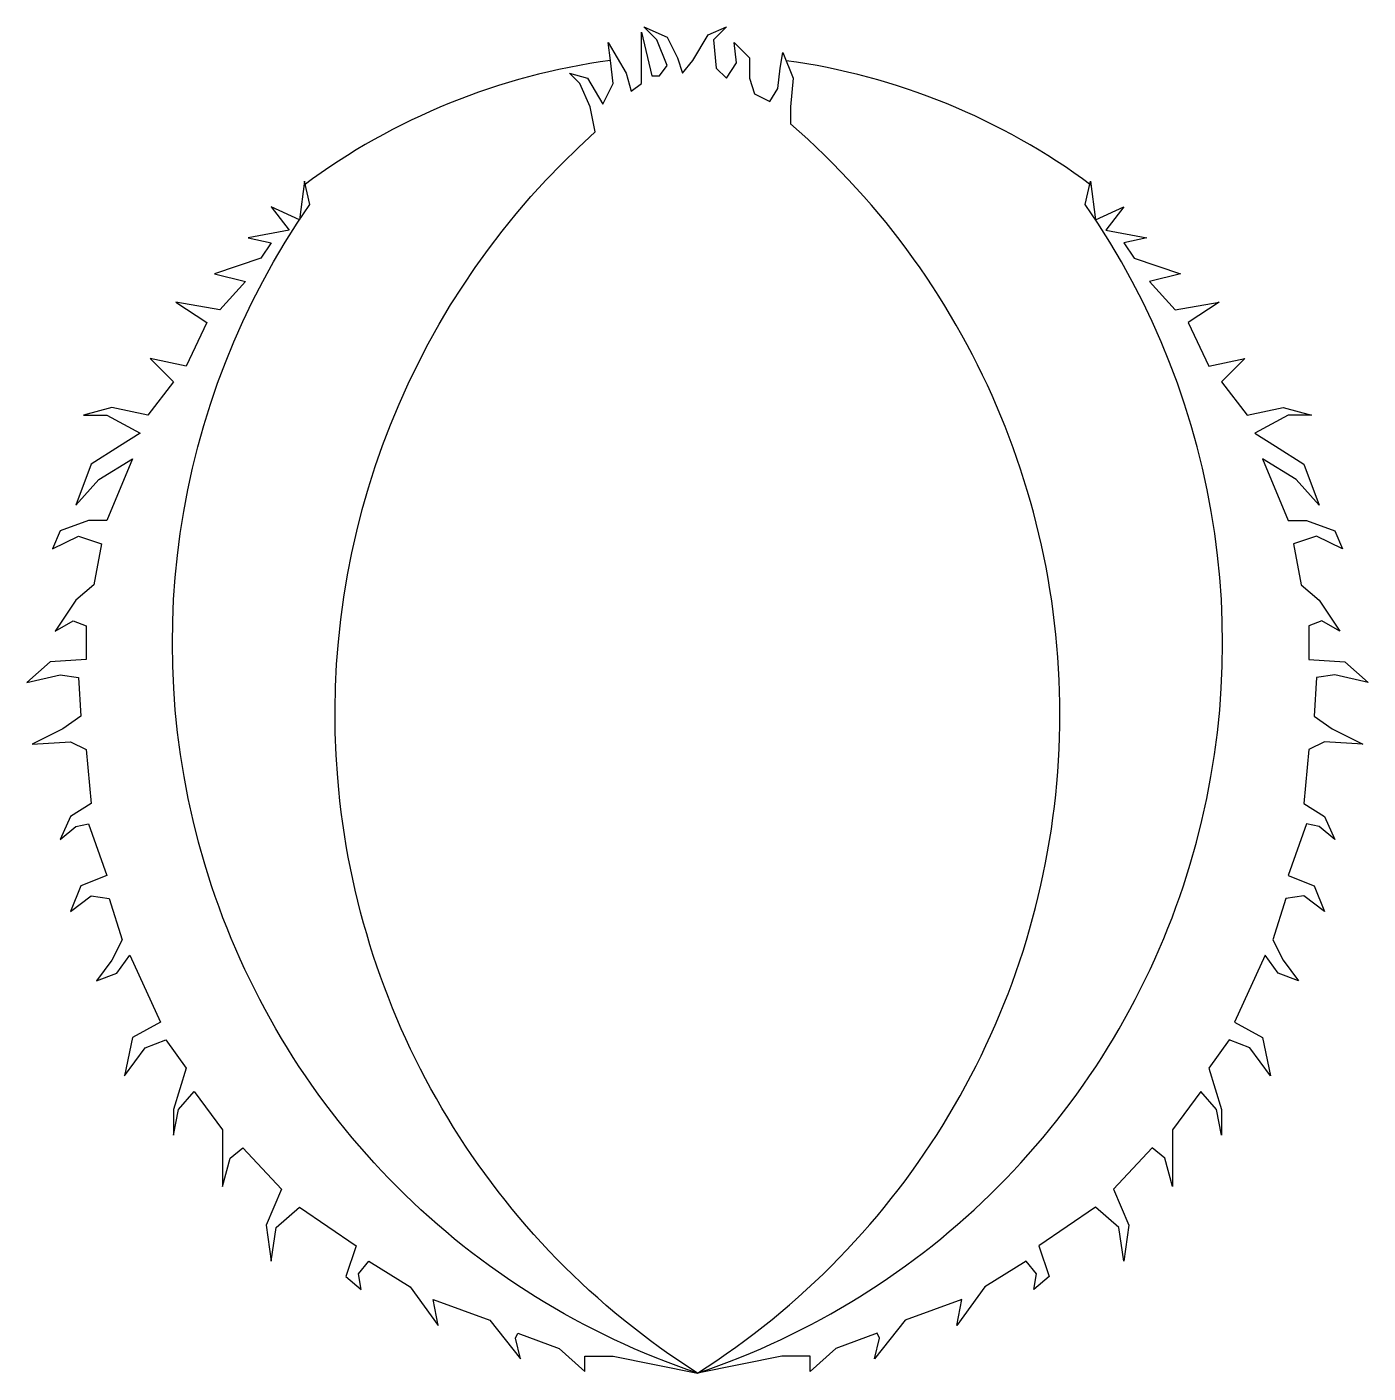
# Model space of a CAD drawing. Header units: feet. Extents: x -0.51 to 0.51, y -0.5 to 0.52.
import ezdxf

# ---------------------------------------------------------------- set-up
doc = ezdxf.new("R2010")
doc.units = ezdxf.units.FT
doc.header["$MEASUREMENT"] = 0

msp = doc.modelspace()

# ---------------------------------------------------------------- linework, layer by layer
for points in [[(-0.0776, 0.4414), (-0.0815, 0.4606), (-0.0893, 0.4782), (-0.0972, 0.486), (-0.0835, 0.4821), (-0.0718, 0.4626), (-0.064, 0.4782), (-0.0659, 0.4957), (-0.0679, 0.5094), (-0.0542, 0.486), (-0.0503, 0.4723), (-0.0425, 0.4782), (-0.0425, 0.4996), (-0.0425, 0.5172), (-0.0347, 0.484), (-0.0289, 0.484), (-0.023, 0.4918), (-0.0308, 0.5113), (-0.0406, 0.5211), (-0.023, 0.5133), (-0.0152, 0.4977), (-0.0113, 0.486), (-0.0035, 0.4957), (0.0082, 0.5152), (0.0219, 0.5211), (0.0121, 0.5113), (0.0141, 0.4899), (0.0219, 0.4821), (0.0297, 0.4938), (0.0277, 0.5094), (0.0394, 0.4977), (0.0394, 0.4821), (0.0433, 0.4704), (0.055, 0.4645), (0.0609, 0.4743), (0.0628, 0.4899), (0.0648, 0.5016), (0.0726, 0.4821), (0.0706, 0.4606), (0.0706, 0.4475)], [(-0.2942, 0.3865), (-0.2981, 0.4041), (-0.302, 0.3748), (-0.3235, 0.3846), (-0.3098, 0.367), (-0.341, 0.3612), (-0.3235, 0.3573), (-0.3313, 0.3456), (-0.3664, 0.3339), (-0.343, 0.328), (-0.3625, 0.3066), (-0.3957, 0.3124), (-0.3722, 0.2968), (-0.3879, 0.2637), (-0.4152, 0.2695), (-0.3976, 0.2519), (-0.4171, 0.2266), (-0.4444, 0.2324), (-0.4659, 0.2266), (-0.4483, 0.2266), (-0.423, 0.2129), (-0.4386, 0.2032), (-0.46, 0.1895), (-0.4718, 0.1583), (-0.4542, 0.1778), (-0.4288, 0.1934), (-0.4483, 0.1466), (-0.462, 0.1466), (-0.4835, 0.1388), (-0.4893, 0.1252), (-0.4698, 0.1349), (-0.4522, 0.1291), (-0.4581, 0.0979), (-0.4718, 0.0862), (-0.4874, 0.0628), (-0.4737, 0.0706), (-0.4639, 0.0667), (-0.4639, 0.0413), (-0.4913, 0.0394), (-0.5088, 0.0238), (-0.4835, 0.0296), (-0.4698, 0.0277), (-0.4678, -0.0016), (-0.4815, -0.0113), (-0.5049, -0.023), (-0.4757, -0.0211), (-0.4639, -0.0269), (-0.46, -0.0679), (-0.4757, -0.0777), (-0.4835, -0.0952), (-0.4718, -0.0855), (-0.462, -0.0835), (-0.4483, -0.1225), (-0.4678, -0.1303), (-0.4757, -0.1498), (-0.46, -0.1381), (-0.4464, -0.1401), (-0.4366, -0.1713), (-0.4444, -0.1869), (-0.4561, -0.2025), (-0.4405, -0.1966), (-0.4308, -0.183), (-0.4074, -0.2337), (-0.4288, -0.2454), (-0.4347, -0.2746), (-0.4191, -0.2532), (-0.4035, -0.2473), (-0.3879, -0.2688), (-0.3976, -0.3), (-0.3976, -0.3195), (-0.3937, -0.3), (-0.382, -0.2863), (-0.3605, -0.3156), (-0.3605, -0.3409), (-0.3605, -0.3585), (-0.3547, -0.337), (-0.3449, -0.3292), (-0.3157, -0.3604), (-0.3274, -0.3878), (-0.3235, -0.4151), (-0.3196, -0.3897), (-0.302, -0.3741), (-0.2591, -0.4034), (-0.2669, -0.4268), (-0.2552, -0.4365), (-0.2571, -0.4248), (-0.2493, -0.4151), (-0.2181, -0.4346), (-0.1967, -0.4638), (-0.2006, -0.4443), (-0.1576, -0.4599), (-0.1342, -0.4892), (-0.1381, -0.4736), (-0.1362, -0.4697), (-0.105, -0.4814), (-0.0854, -0.4989), (-0.0854, -0.4872), (-0.064, -0.4872), (0, -0.5)], [(0.2942, 0.3865), (0.2981, 0.4041), (0.302, 0.3748), (0.3235, 0.3846), (0.3098, 0.367), (0.341, 0.3612), (0.3235, 0.3573), (0.3313, 0.3456), (0.3664, 0.3339), (0.343, 0.328), (0.3625, 0.3066), (0.3957, 0.3124), (0.3722, 0.2968), (0.3879, 0.2637), (0.4152, 0.2695), (0.3976, 0.2519), (0.4171, 0.2266), (0.4444, 0.2324), (0.4659, 0.2266), (0.4483, 0.2266), (0.423, 0.2129), (0.4386, 0.2032), (0.46, 0.1895), (0.4718, 0.1583), (0.4542, 0.1778), (0.4288, 0.1934), (0.4483, 0.1466), (0.462, 0.1466), (0.4835, 0.1388), (0.4893, 0.1252), (0.4698, 0.1349), (0.4522, 0.1291), (0.4581, 0.0979), (0.4718, 0.0862), (0.4874, 0.0628), (0.4737, 0.0706), (0.4639, 0.0667), (0.4639, 0.0413), (0.4913, 0.0394), (0.5088, 0.0238), (0.4835, 0.0296), (0.4698, 0.0277), (0.4678, -0.0016), (0.4815, -0.0113), (0.5049, -0.023), (0.4757, -0.0211), (0.4639, -0.0269), (0.46, -0.0679), (0.4757, -0.0777), (0.4835, -0.0952), (0.4718, -0.0855), (0.462, -0.0835), (0.4483, -0.1225), (0.4678, -0.1303), (0.4757, -0.1498), (0.46, -0.1381), (0.4464, -0.1401), (0.4366, -0.1713), (0.4444, -0.1869), (0.4561, -0.2025), (0.4405, -0.1966), (0.4308, -0.183), (0.4074, -0.2337), (0.4288, -0.2454), (0.4347, -0.2746), (0.4191, -0.2532), (0.4035, -0.2473), (0.3879, -0.2688), (0.3976, -0.3), (0.3976, -0.3195), (0.3937, -0.3), (0.382, -0.2863), (0.3605, -0.3156), (0.3605, -0.3409), (0.3605, -0.3585), (0.3547, -0.337), (0.3449, -0.3292), (0.3157, -0.3604), (0.3274, -0.3878), (0.3235, -0.4151), (0.3196, -0.3897), (0.302, -0.3741), (0.2591, -0.4034), (0.2669, -0.4268), (0.2552, -0.4365), (0.2571, -0.4248), (0.2493, -0.4151), (0.2181, -0.4346), (0.1967, -0.4638), (0.2006, -0.4443), (0.1576, -0.4599), (0.1342, -0.4892), (0.1381, -0.4736), (0.1362, -0.4697), (0.105, -0.4814), (0.0854, -0.4989), (0.0854, -0.4872), (0.064, -0.4872), (0, -0.5)]]:
    msp.add_lwpolyline(points)
for points in [[(0, -0.5, -0.497608), (-0.0776, 0.4414, -0.55)], [(0, -0.5, 0.502485), (0.0706, 0.4475, 0.55)], [(0, -0.5, -0.5), (-0.2942, 0.3865, -0.5)], [(0, -0.5, 0.5), (0.2942, 0.3865, 0.5)]]:
    msp.add_lwpolyline(points, format="xyb")
for start, end in [(97.5762, 126.6557), (53.3443, 82.2716)]:
    msp.add_arc((0, 0), 0.5, start, end)

doc.saveas('drawing.dxf')
